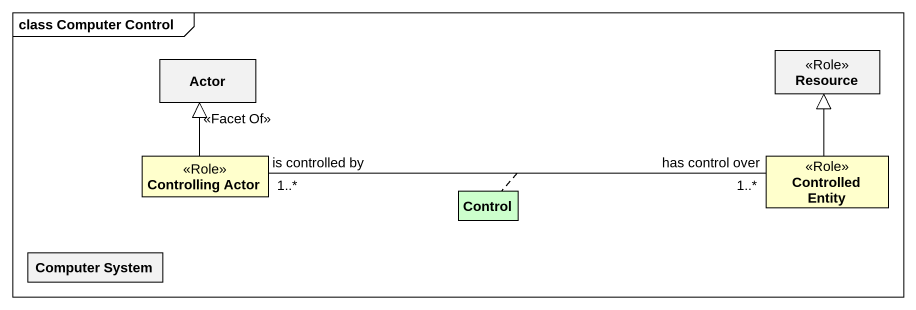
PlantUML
@startuml
mainframe class Computer Control
hide circle
hide empty members
class "Actor" as Actor_
class Resource <<Role>>
class "Controlling Actor" as Controlling_Actor <<Role>> #FFFFCC
class "Controlled Entity" as Controlled_Entity <<Role>> #FFFFCC
class "Control" as Control_ #CCFFCC
class "Computer System" as Computer_System
Controlling_Actor -up-|> Actor_ : <<Facet Of>>
Controlling_Actor "is controlled by\n1..*" -right- "has control over\n1..*" Controlled_Entity
(Controlling_Actor, Controlled_Entity) .. Control_
Controlled_Entity -up-|> Resource
@enduml
